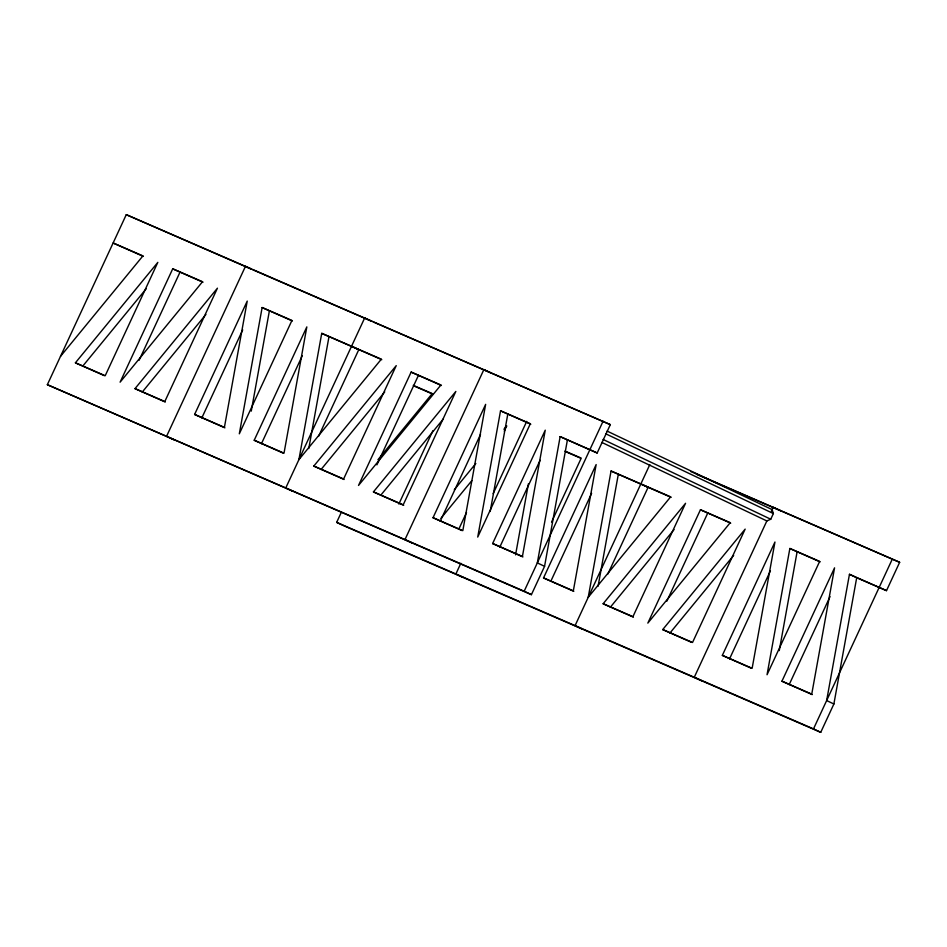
<?xml version="1.0" encoding="UTF-8"?>
<svg xmlns="http://www.w3.org/2000/svg" width="947" height="947" viewBox="0 0 947 947"><rect width="100%" height="100%" fill="white"/><g stroke="black" fill="none" stroke-linecap="round" stroke-linejoin="round"><path stroke-width="1.42" d="M262.13 307.538L239.319 433.809L291.936 320.453L262.13 307.538L292.386 320.962M251.263 411.116L269.362 310.983M321.731 333.356L298.921 459.626L381.333 359.173L321.731 333.356L381.795 359.682M308.769 448.547L328.964 336.801M500.537 410.809L477.726 537.079L530.344 423.723L500.537 410.809L530.805 424.232M490.203 511.487L507.77 414.253M515.57 554.859L528.414 483.751M560.151 436.626L537.328 562.897L544.561 566.33L531.409 594.669L47.35 384.695L126.271 214.661L610.33 424.635L597.178 452.974L560.151 436.626L597.178 452.974M544.561 566.33L567.383 440.071M611.052 471.026L588.229 597.297L670.654 496.844L611.052 471.026L671.115 497.353M598.09 586.217L618.284 474.471M789.857 548.479L767.046 674.738L819.664 561.393L789.857 548.479L820.114 561.902M779.263 650.613L797.09 551.923M690.576 471.44L899.65 562.305L886.499 590.644L849.459 574.296L826.648 700.555L833.881 704L820.729 732.339L343.903 525.798L336.67 522.365L341.453 512.055M833.881 704L856.692 577.741L849.459 574.296M172.721 268.818L120.103 382.174L202.528 281.721L172.721 268.818L202.989 282.23M139.102 360.274L179.954 272.263M194.609 414.443L247.226 301.087L224.415 427.346L194.609 414.443L224.877 427.855M201.841 417.887L242.704 329.864M254.21 440.26L306.828 326.904L284.017 453.163L254.21 440.26L283.117 453.092M261.443 443.705L302.306 355.681M318.535 436.389L358.771 349.703L351.538 346.271M411.14 372.088L358.522 485.444L440.935 384.991L411.14 372.088L441.397 385.5M376.894 464.87L418.373 375.521M398.853 504.053L432.897 430.707M433.028 517.713L485.645 404.357L462.823 530.616L433.028 517.713L461.935 530.545M440.26 521.158L480.496 434.472M459.082 528.533L466.504 512.528M504.266 431.181L506.74 425.842L503.934 429.275M460.846 563.287L455.874 574L463.107 577.433M493.162 493.659L526.721 421.368M492.629 543.531L545.247 430.175L522.424 556.434L492.629 543.531L522.886 556.943M499.862 546.975L540.098 460.289M551.533 522.128L581.245 458.123L564.992 451.08M47.35 384.695L524.176 591.224L603.097 421.202M543.531 577.93L596.148 464.575L573.337 590.833L543.531 577.93L573.787 591.342M550.763 581.375L591.615 493.351M649.82 464.61L575.078 625.624L582.31 629.068M607.844 574.06L648.079 487.374L640.847 483.941M700.449 509.758L647.831 623.114L730.255 522.661L700.449 509.758L730.717 523.17M666.83 601.215L707.681 513.191M766.999 520.625L694.281 677.259L701.514 680.704M771.343 511.25L773.214 507.237L780.446 510.67M601.854 442.438L766.845 520.945L770.74 519.228L773.368 513.558L772.113 509.616L607.11 431.098M722.336 655.383L774.954 542.027L752.143 668.286L722.336 655.383L751.243 668.215M729.569 658.816L770.432 570.804M781.938 681.201L834.556 567.845L811.745 694.104L781.938 681.201L812.206 694.613M789.171 684.634L830.034 596.622M336.67 522.365L813.497 728.894L892.417 558.872M60.501 356.356L142.926 255.903L113.119 243L143.388 256.412M75.405 362.808L157.829 262.366L105.212 375.71L75.405 362.808L104.312 375.639M82.638 366.252L146.323 288.634M135.007 388.625L217.431 288.184L164.814 401.528L135.007 388.625L165.275 402.037M142.239 392.07L205.925 314.451M313.812 466.078L396.237 365.625L343.619 478.981L313.812 466.078L344.081 479.49M321.045 469.523L384.742 391.904M377.912 459.78L432.234 393.573L413.271 385.358M373.426 491.895L455.838 391.442L403.221 504.798L373.426 491.895L403.682 505.307M380.658 495.34L443.409 418.858M454.3 489.765L475.832 463.509M440.923 518.317L471.831 480.65M603.132 603.748L685.557 503.295L632.939 616.651L603.132 603.748L633.401 617.16M610.365 607.193L674.051 529.574M662.734 629.566L745.159 529.113L692.541 642.468L662.734 629.566L691.641 642.397M669.967 633.01L733.653 555.392M251.357 269.149L126.271 214.661M252.719 269.741L371.922 321.376L364.69 317.932L285.757 487.965L292.99 491.398M373.272 321.956L610.33 424.635M696.459 474.293L899.65 562.305M413.732 385.867L432.696 394.082M565.454 451.589L580.357 458.04M856.692 577.741L886.499 590.644M491.126 373L483.893 369.567L404.973 539.601L412.205 543.033M605.725 433.785L773.368 513.558M251.511 269.161L245.486 266.296L166.554 436.33L173.786 439.763M603.085 439.455L770.74 519.228M524.176 591.224L531.409 594.669M813.497 728.894L820.729 732.339"/></g></svg>
